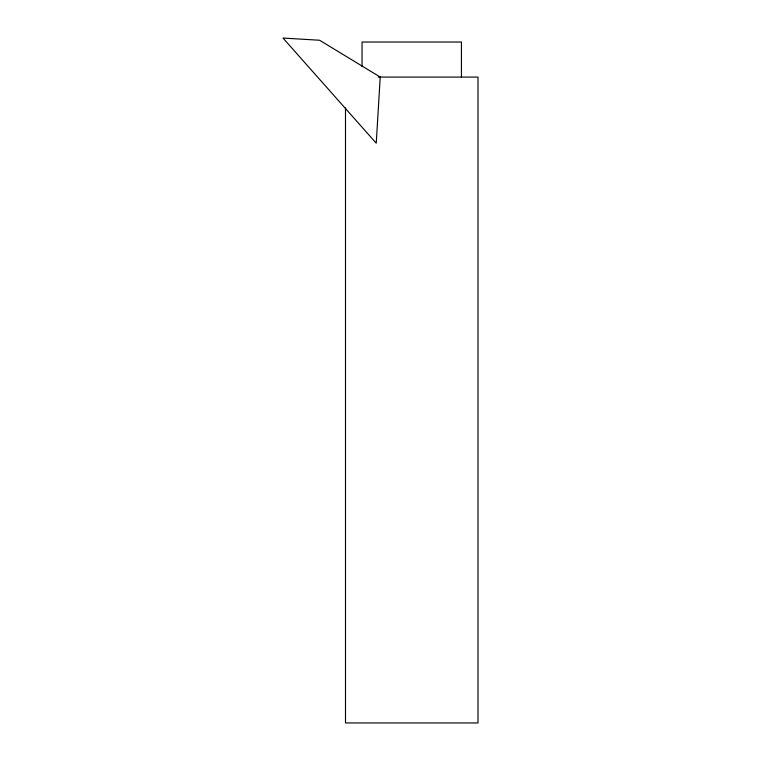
<?xml version="1.0" encoding="UTF-8"?>
<svg xmlns="http://www.w3.org/2000/svg" width="761" height="761" viewBox="0 0 761 761"><rect width="100%" height="100%" fill="white"/><g stroke="black" fill="none" stroke-linecap="round" stroke-linejoin="round"><path stroke-width="1.14" d="M378.16 77.07L478.003 77.07L478.003 722.95L345.494 722.95L345.494 107.938M461.442 77.07L461.442 42.017L362.055 42.017L362.055 66.559M380.215 77.07L376.248 143.211L282.997 38.05L319.601 40.247L380.215 77.07"/></g></svg>
